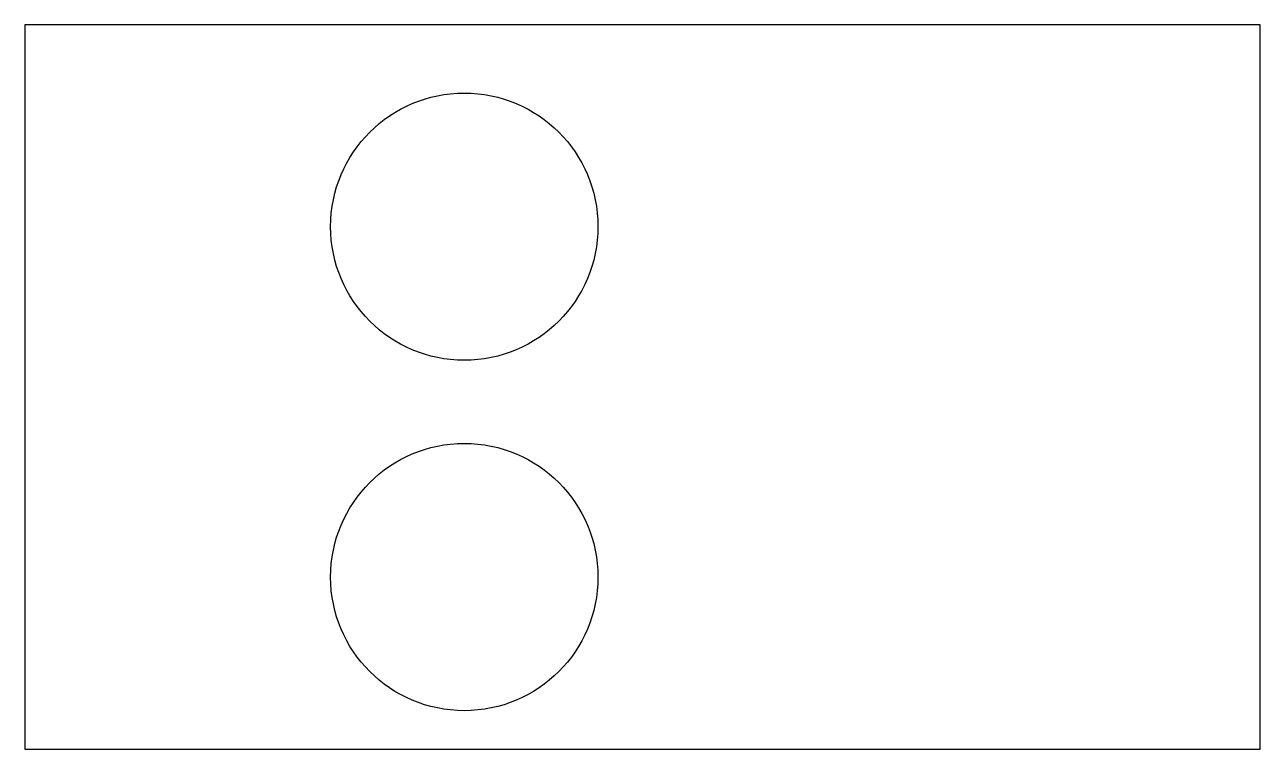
# Model space of a CAD drawing. Header units: millimetres. Extents: x 0 to 416, y 0 to 244.
import ezdxf

# ---------------------------------------------------------------- set-up
doc = ezdxf.new("R2010")
doc.units = ezdxf.units.MM

msp = doc.modelspace()

# ---------------------------------------------------------------- linework, layer by layer
msp.add_lwpolyline([(0, 0), (416, 0), (416, 244), (0, 244)], close=True)
for centre in [(148, 176), (148, 58)]:
    msp.add_circle(centre, 45)

doc.saveas('drawing.dxf')
